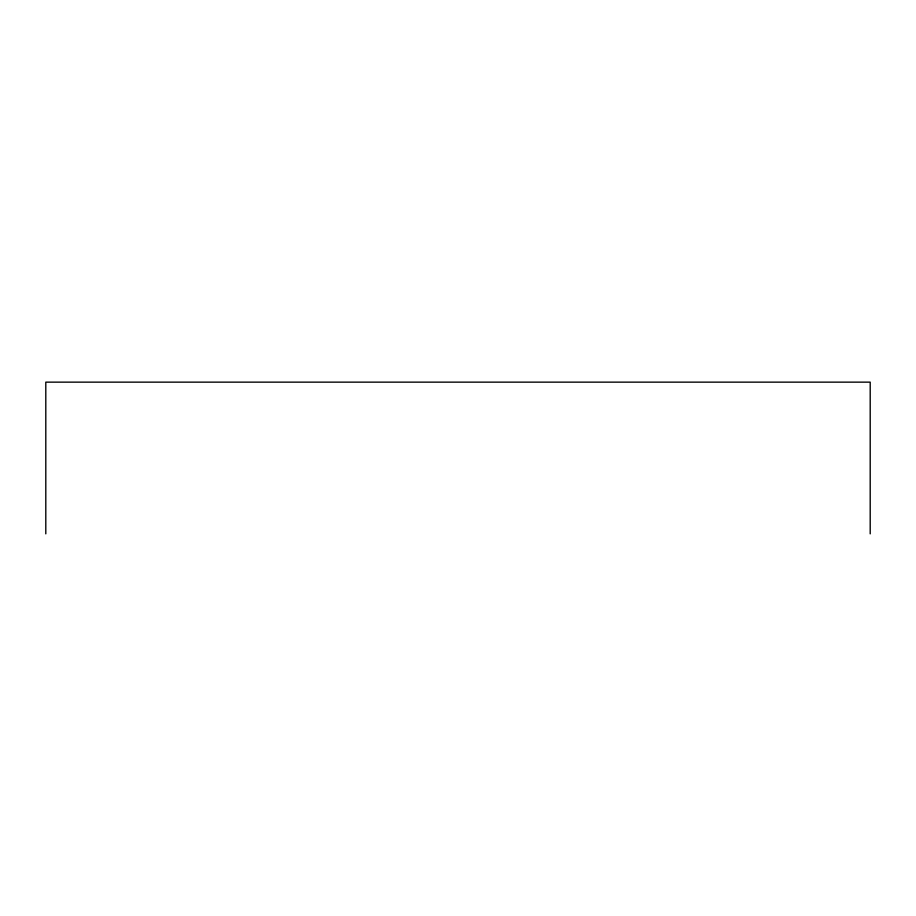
<?xml version="1.0" encoding="UTF-8"?>
<svg xmlns="http://www.w3.org/2000/svg" width="916" height="916" viewBox="0 0 916 916"><rect width="100%" height="100%" fill="white"/><g stroke="black" fill="none" stroke-linecap="round" stroke-linejoin="round"><path stroke-width="1.37" d="M870.2 533.856L870.2 382.144L45.8 382.144L45.8 533.856"/></g></svg>
